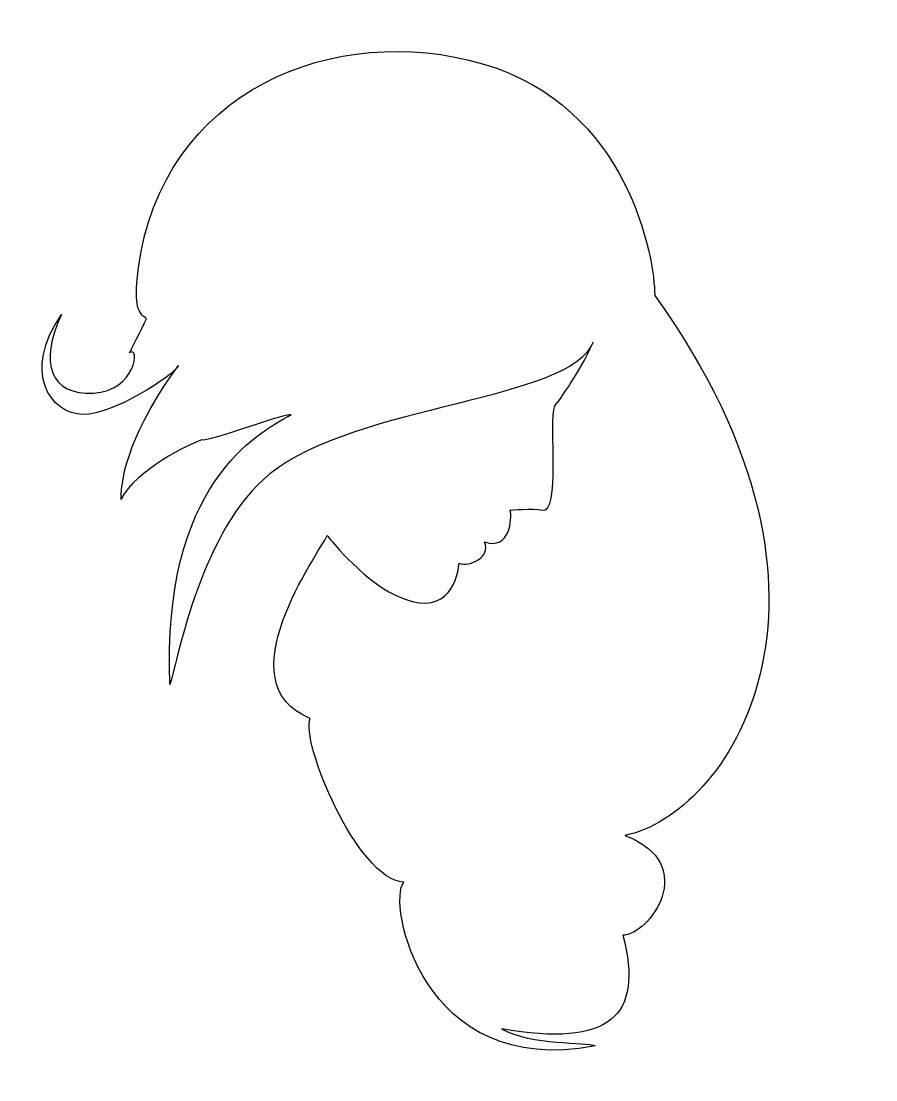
# Model space of a CAD drawing. Header units: centimetres. Extents: x -4.1 to 5, y -5.6 to 5.6.
import ezdxf

# ---------------------------------------------------------------- set-up
doc = ezdxf.new("R2010")
doc.units = ezdxf.units.CM
doc.header["$MEASUREMENT"] = 0
doc.layers.add('Camada 1', color=7, linetype='Continuous')

msp = doc.modelspace()

# ---------------------------------------------------------------- linework, layer by layer
at = {"layer": 'Camada 1'}
msp.add_open_spline([(2.64026, 2.70481), (2.64026, 3.08758), (2.37007, 4.70871), (0.81646, 5.15903), (0.81646, 5.15903), (-0.73712, 5.60935), (-2.58344, 4.88886), (-2.83109, 2.975), (-2.83109, 2.975), (-2.87612, 2.56971), (-2.83109, 2.52465), (-2.74103, 2.45713), (-2.74103, 2.45713), (-2.78606, 2.36707), (-2.92116, 2.09687), (-2.92116, 2.09687), (-2.92116, 2.09687), (-2.80858, 2.18693), (-2.85361, 1.69158), (-3.30393, 1.66907), (-3.30393, 1.66907), (-3.75425, 1.64656), (-3.88935, 1.98429), (-3.64167, 2.50216), (-3.64167, 2.50216), (-4.06947, 1.89423), (-3.75425, 1.44391), (-3.41651, 1.44391), (-3.41651, 1.44391), (-3.07877, 1.44391), (-2.4708, 1.8492), (-2.40328, 1.96178), (-2.40328, 1.96178), (-2.89863, 1.2863), (-3.01121, 0.81349), (-3.01121, 0.5433), (-3.01121, 0.5433), (-2.8536, 0.85852), (-2.2907, 1.12872), (-2.1556, 1.17375), (-2.1556, 1.17375), (-2.08805, 1.15121), (-1.39005, 1.4214), (-1.20993, 1.44392), (-1.20993, 1.44392), (-1.57019, 1.24128), (-2.58341, 0.70089), (-2.49334, -1.41559), (-2.49334, -1.41559), (-2.40328, -1.12288), (-2.16274, 0.22779), (-1.43509, 0.81347), (-1.43509, 0.81347), (-0.51193, 1.5565), (1.73967, 1.57899), (1.98732, 2.20944), (1.98732, 2.20944), (1.82971, 1.84918), (1.58203, 1.53396), (1.58203, 1.53396), (1.58203, 1.53396), (1.51448, 1.35383), (1.6496, 0.38567), (1.44696, 0.4307), (1.44696, 0.4307), (1.35904, 0.45025), (1.10922, 0.4307), (1.10922, 0.4307), (1.10922, 0.4307), (1.13174, 0.34064), (1.10922, 0.0029), (0.83903, 0.09296), (0.83903, 0.09296), (0.90658, -0.06465), (0.68142, -0.17726), (0.56884, -0.13223), (0.56884, -0.13223), (0.5463, -0.35739), (0.41123, -0.71762), (-0.10664, -0.46997), (-0.10664, -0.46997), (-0.47952, -0.29164), (-0.82713, 0.16048), (-0.82713, 0.16048), (-0.82713, 0.16048), (-0.91719, -0.01965), (-1.93042, -1.41564), (-1.00726, -1.7759), (-1.00726, -1.7759), (-1.11984, -2.00106), (-0.51191, -3.48712), (-0.01655, -3.50961), (-0.01655, -3.50961), (-0.19668, -3.71225), (0.16358, -5.6036), (2.00987, -5.24332), (2.00987, -5.24332), (1.91983, -5.19829), (1.33442, -5.24329), (1.01919, -5.06317), (1.01919, -5.06317), (2.16748, -5.26581), (2.52776, -4.9281), (2.3026, -4.07249), (2.3026, -4.07249), (2.57279, -4.07249), (3.13567, -3.32949), (2.32512, -3.01426), (2.32512, -3.01426), (3.38329, -2.81157), (4.98191, -0.55996), (2.64026, 2.70481)], degree=3, knots=[0, 0, 0, 0, 0.03448276, 0.03448276, 0.03448276, 0.03448276, 0.06896552, 0.06896552, 0.06896552, 0.06896552, 0.10344828, 0.10344828, 0.10344828, 0.10344828, 0.13793103, 0.13793103, 0.13793103, 0.13793103, 0.17241379, 0.17241379, 0.17241379, 0.17241379, 0.20689655, 0.20689655, 0.20689655, 0.20689655, 0.24137931, 0.24137931, 0.24137931, 0.24137931, 0.27586207, 0.27586207, 0.27586207, 0.27586207, 0.31034483, 0.31034483, 0.31034483, 0.31034483, 0.34482759, 0.34482759, 0.34482759, 0.34482759, 0.37931034, 0.37931034, 0.37931034, 0.37931034, 0.4137931, 0.4137931, 0.4137931, 0.4137931, 0.44827586, 0.44827586, 0.44827586, 0.44827586, 0.48275862, 0.48275862, 0.48275862, 0.48275862, 0.51724138, 0.51724138, 0.51724138, 0.51724138, 0.55172414, 0.55172414, 0.55172414, 0.55172414, 0.5862069, 0.5862069, 0.5862069, 0.5862069, 0.62068966, 0.62068966, 0.62068966, 0.62068966, 0.65517241, 0.65517241, 0.65517241, 0.65517241, 0.68965517, 0.68965517, 0.68965517, 0.68965517, 0.72413793, 0.72413793, 0.72413793, 0.72413793, 0.75862069, 0.75862069, 0.75862069, 0.75862069, 0.79310345, 0.79310345, 0.79310345, 0.79310345, 0.82758621, 0.82758621, 0.82758621, 0.82758621, 0.86206897, 0.86206897, 0.86206897, 0.86206897, 0.89655172, 0.89655172, 0.89655172, 0.89655172, 0.93103448, 0.93103448, 0.93103448, 0.93103448, 1, 1, 1, 1], dxfattribs=at)

doc.saveas('drawing.dxf')
